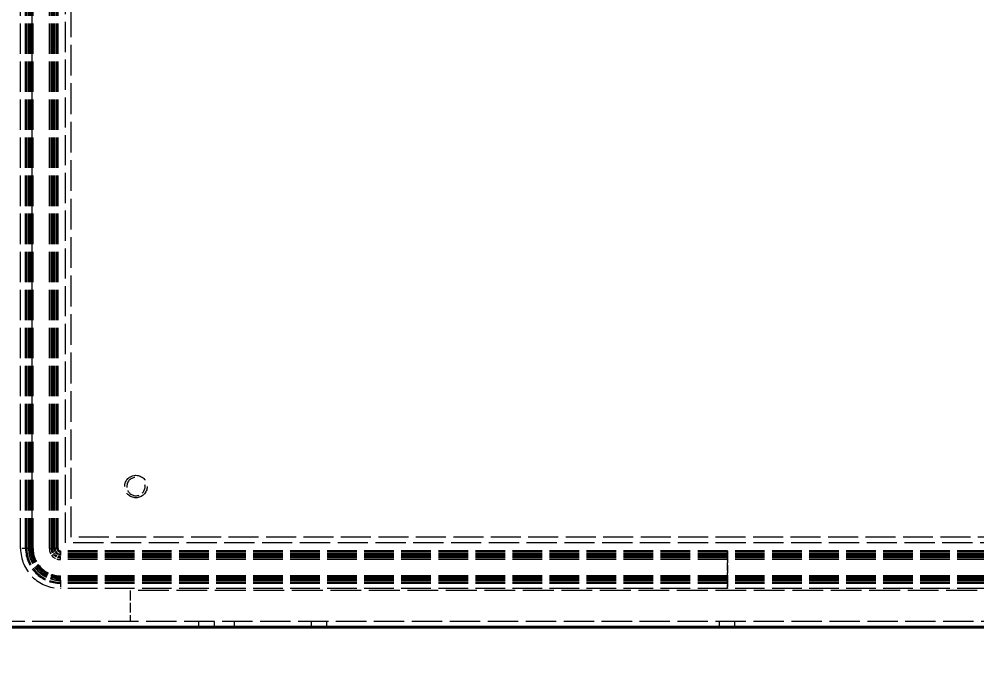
# Model space of a CAD drawing. Header units: millimetres. Extents: x 0 to 5945, y 0 to 4205.
# Drawn here: x 4640.9 to 4981.2, y 1734.5 to 1963.3 of the extents above; entities that cross this region are included whole.
import ezdxf

# ---------------------------------------------------------------- set-up
doc = ezdxf.new("R2010")
doc.units = ezdxf.units.MM
doc.header["$LTSCALE"] = 5
doc.linetypes.add('DASHED', pattern=[0.2067, 0.1654, -0.0413])
for name, color, linetype, lineweight in [('가려진 것(ISO)', 2, 'DASHED', 18), ('가려진 좁은 것(ISO)', 2, 'DASHED', 18), ('가시적인 것(ISO)', 3, 'Continuous', 40), ('치수(ISO)', 2, 'Continuous', 25)]:
    doc.layers.add(name, color=color, linetype=linetype, lineweight=lineweight)
doc.styles.add('치수 텍스트_PSTEK_POSCO', font='isocp.shx')
doc.dimstyles.new('치수_PSTEK_POSCO', dxfattribs={"dimscale": 5, "dimtxt": 3.5, "dimasz": 2.5, "dimexe": 2, "dimexo": 2.5, "dimgap": 1, "dimtad": 1, "dimrnd": 1e-08, "dimdsep": 46, "dimtxsty": '치수 텍스트_PSTEK_POSCO', "dimcen": 0.09, "dimdle": 10, "dimclrd": 7, "dimclre": 7, "dimclrt": 2, "dimadec": 1, "dimazin": 2, "dimtfac": 1, "dimtmove": 0, "dimatfit": 3, "dimfxl": 1, "dimtolj": 1, "dimlwd": -1, "dimlwe": -1, "dimarcsym": 0})

# ---------------------------------------------------------------- blocks, each defined once
blk = doc.blocks.new('*D55')
at = {"layer": 'Defpoints', "color": 0, "transparency": 16777216}
for p in [(4627.37, 1747.13), (5157.37, 1747.13), (4627.37, 1666.58)]:
    blk.add_point(p, dxfattribs=at)
at = {"layer": '치수(ISO)', "color": 7, "transparency": 16777216}
for p, q in [((4627.37, 1734.63), (4627.37, 1656.58)), ((5157.37, 1734.63), (5157.37, 1656.58)), ((5144.87, 1666.58), (4639.87, 1666.58))]:
    blk.add_line(p, q, dxfattribs=at)
for points in [[(4639.87, 1668.66), (4639.87, 1664.5), (4627.37, 1666.58)], [(5144.87, 1668.66), (5144.87, 1664.5), (5157.37, 1666.58)]]:
    blk.add_solid(points, dxfattribs=at)
at = {"layer": '치수(ISO)', "color": 2, "transparency": 16777216, "insert": (4876.62, 1680.33), "char_height": 17.5, "attachment_point": 4, "style": '치수 텍스트_PSTEK_POSCO'}
blk.add_mtext('\\A1;530', dxfattribs=at)

msp = doc.modelspace()

# ---------------------------------------------------------------- linework, layer by layer
at = {"layer": '가려진 것(ISO)', "ltscale": 13.087873}
for p, q in [((4641.374, 1775.126), (4641.374, 2289.126)), ((4643.171, 1775.126), (4643.171, 2289.126)), ((4643.574, 1775.126), (4643.574, 2289.126)), ((4644.21, 1775.126), (4644.21, 2289.126)), ((4644.34, 1775.126), (4644.34, 2289.126)), ((4644.766, 1775.126), (4644.766, 2289.126)), ((4645.176, 1775.126), (4645.176, 2289.126)), ((4645.374, 2289.126), (4645.374, 1775.126)), ((4645.827, 1775.126), (4645.827, 2289.126)), ((4651.611, 1775.126), (4651.611, 2289.126)), ((4652.263, 1775.126), (4652.263, 2289.126)), ((4652.673, 1775.126), (4652.673, 2289.126)), ((4653.228, 1775.126), (4653.228, 2289.126)), ((4654.268, 1775.126), (4654.268, 2289.126)), ((4654.719, 1775.126), (4654.719, 2289.126))]:
    msp.add_line(p, q, dxfattribs=at)
at = {"layer": '가려진 것(ISO)', "ltscale": 12.986021}
msp.add_line((4657.374, 1777.126), (4657.374, 2287.126), dxfattribs=at)
at = {"layer": '가려진 것(ISO)', "ltscale": 13.23239}
msp.add_line((4659.374, 1779.126), (4659.374, 2285.126), dxfattribs=at)
at = {"layer": '가려진 것(ISO)', "ltscale": 12.993296}
msp.add_line((5127.374, 1777.126), (4657.374, 1777.126), dxfattribs=at)
at = {"layer": '가려진 것(ISO)', "ltscale": 12.882715}
msp.add_line((5125.374, 1779.126), (4659.374, 1779.126), dxfattribs=at)
at = {"layer": '가려진 것(ISO)', "ltscale": 12.737193}
for p, q in [((4892.524, 1774.272), (4655.574, 1774.272)), ((4892.524, 1773.82), (4655.574, 1773.82)), ((5129.574, 1774.272), (4892.624, 1774.272)), ((5129.574, 1773.82), (4892.624, 1773.82)), ((4892.524, 1772.781), (4655.574, 1772.781)), ((4892.524, 1772.225), (4655.574, 1772.225)), ((4892.524, 1771.815), (4655.574, 1771.815)), ((4892.524, 1771.164), (4655.574, 1771.164)), ((5129.574, 1772.781), (4892.624, 1772.781)), ((5129.574, 1772.225), (4892.624, 1772.225)), ((5129.574, 1771.815), (4892.624, 1771.815)), ((5129.574, 1771.164), (4892.624, 1771.164)), ((4892.524, 1765.38), (4655.574, 1765.38)), ((4892.524, 1764.728), (4655.574, 1764.728)), ((4892.524, 1764.318), (4655.574, 1764.318)), ((4892.524, 1763.893), (4655.574, 1763.893)), ((4892.524, 1763.763), (4655.574, 1763.763)), ((4892.524, 1763.126), (4655.574, 1763.126)), ((5129.574, 1765.38), (4892.624, 1765.38)), ((5129.574, 1764.728), (4892.624, 1764.728)), ((5129.574, 1764.318), (4892.624, 1764.318)), ((5129.574, 1763.893), (4892.624, 1763.893)), ((5129.574, 1763.763), (4892.624, 1763.763)), ((5129.574, 1763.126), (4892.624, 1763.126)), ((4892.524, 1762.723), (4655.574, 1762.723)), ((4892.524, 1760.926), (4655.574, 1760.926)), ((5129.574, 1762.723), (4892.624, 1762.723)), ((5129.574, 1760.926), (4892.624, 1760.926))]:
    msp.add_line(p, q, dxfattribs=at)
at = {"layer": '가려진 것(ISO)', "ltscale": 0.393943}
for p, q in [((4892.524, 1774.272), (4892.524, 1773.82)), ((4892.624, 1773.82), (4892.624, 1774.272))]:
    msp.add_line(p, q, dxfattribs=at)
at = {"layer": '가려진 것(ISO)', "ltscale": 1.374343}
for p, q in [((4892.524, 1773.82), (4892.524, 1772.781)), ((4892.624, 1772.781), (4892.624, 1773.82)), ((4892.524, 1763.763), (4892.524, 1762.723)), ((4892.624, 1762.723), (4892.624, 1763.763))]:
    msp.add_line(p, q, dxfattribs=at)
at = {"layer": '가려진 것(ISO)', "ltscale": 3.43522}
for p, q in [((4892.524, 1763.763), (4892.524, 1772.781)), ((4892.624, 1772.781), (4892.624, 1763.763))]:
    msp.add_line(p, q, dxfattribs=at)
at = {"layer": '가려진 것(ISO)', "ltscale": 0.076088}
msp.add_line((4655.374, 1765.126), (4655.574, 1765.126), dxfattribs=at)
at = {"layer": '가려진 것(ISO)', "ltscale": 0.037994}
msp.add_line((4892.524, 1765.126), (4892.624, 1765.126), dxfattribs=at)
at = {"layer": '가려진 것(ISO)', "ltscale": 4.190233}
msp.add_line((4680.374, 1760.126), (4680.374, 1749.126), dxfattribs=at)
at = {"layer": '가려진 것(ISO)', "ltscale": 13.234077}
msp.add_line((5104.374, 1760.126), (4680.374, 1760.126), dxfattribs=at)
at = {"layer": '가려진 것(ISO)', "ltscale": 1.538518}
for p, q in [((4892.524, 1762.723), (4892.524, 1760.926)), ((4892.624, 1760.926), (4892.624, 1762.723))]:
    msp.add_line(p, q, dxfattribs=at)
at = {"layer": '가려진 것(ISO)', "ltscale": 13.050004}
msp.add_line((5155.374, 1749.126), (4629.374, 1749.126), dxfattribs=at)
at = {"layer": '가려진 것(ISO)', "ltscale": 0.761779}
for p, q in [((4704.624, 1749.126), (4704.624, 1747.126)), ((4710.124, 1749.126), (4710.124, 1747.126)), ((4717.374, 1747.126), (4717.374, 1749.126)), ((4744.624, 1749.126), (4744.624, 1747.126)), ((4750.124, 1749.126), (4750.124, 1747.126)), ((4889.624, 1749.126), (4889.624, 1747.126)), ((4895.124, 1749.126), (4895.124, 1747.126))]:
    msp.add_line(p, q, dxfattribs=at)
at = {"layer": '가려진 것(ISO)', "ltscale": 12.159042}
msp.add_circle((4682.374, 1797.126), 4, dxfattribs=at)
at = {"layer": '가려진 것(ISO)', "ltscale": 5.844857}
msp.add_arc((4682.374, 1797.126), 3.256, 100, 10, dxfattribs=at)
at = {"layer": '가려진 것(ISO)', "ltscale": 10.79115}
msp.add_arc((4655.574, 1775.126), 14.2, 180, 270, dxfattribs=at)
at = {"layer": '가려진 것(ISO)', "ltscale": 7.421606}
msp.add_arc((4655.574, 1775.126), 12.403, 180, 270, dxfattribs=at)
at = {"layer": '가려진 것(ISO)', "ltscale": 7.180437}
msp.add_arc((4655.574, 1775.126), 12, 180, 270, dxfattribs=at)
at = {"layer": '가려진 것(ISO)', "ltscale": 6.799633}
msp.add_arc((4655.574, 1775.126), 11.364, 180, 270, dxfattribs=at)
at = {"layer": '가려진 것(ISO)', "ltscale": 6.721831}
msp.add_arc((4655.574, 1775.126), 11.234, 180, 270, dxfattribs=at)
at = {"layer": '가려진 것(ISO)', "ltscale": 6.467324}
msp.add_arc((4655.574, 1775.126), 10.808, 180, 270, dxfattribs=at)
at = {"layer": '가려진 것(ISO)', "ltscale": 6.222021}
msp.add_arc((4655.574, 1775.126), 10.398, 180, 270, dxfattribs=at)
at = {"layer": '가려진 것(ISO)', "ltscale": 5.983681}
msp.add_arc((4655.374, 1775.126), 10, 180, 270, dxfattribs=at)
at = {"layer": '가려진 것(ISO)', "ltscale": 5.832059}
msp.add_arc((4655.574, 1775.126), 9.747, 180, 270, dxfattribs=at)
at = {"layer": '가려진 것(ISO)', "ltscale": 2.371017}
msp.add_arc((4655.574, 1775.126), 3.963, 180, 270, dxfattribs=at)
at = {"layer": '가려진 것(ISO)', "ltscale": 1.981055}
msp.add_arc((4655.574, 1775.126), 3.311, 180, 270, dxfattribs=at)
at = {"layer": '가려진 것(ISO)', "ltscale": 1.735752}
msp.add_arc((4655.574, 1775.126), 2.901, 180, 270, dxfattribs=at)
at = {"layer": '가려진 것(ISO)', "ltscale": 1.403444}
msp.add_arc((4655.574, 1775.126), 2.346, 180, 270, dxfattribs=at)
at = {"layer": '가려진 것(ISO)', "ltscale": 0.781471}
msp.add_arc((4655.574, 1775.126), 1.306, 180, 270, dxfattribs=at)
at = {"layer": '가려진 것(ISO)', "ltscale": 0.51127}
msp.add_arc((4655.574, 1775.126), 0.855, 180, 270, dxfattribs=at)
at = {"layer": '가려진 좁은 것(ISO)', "ltscale": 13.087873}
for p, q in [((4645.574, 1775.126), (4645.574, 2289.126)), ((4653.619, 1775.126), (4653.619, 2289.126))]:
    msp.add_line(p, q, dxfattribs=at)
at = {"layer": '가려진 좁은 것(ISO)', "ltscale": 1.538518}
for p, q in [((4643.171, 1775.126), (4641.374, 1775.126)), ((4655.574, 1762.723), (4655.574, 1760.926))]:
    msp.add_line(p, q, dxfattribs=at)
at = {"layer": '가려진 좁은 것(ISO)', "ltscale": 1.374343}
for p, q in [((4644.21, 1775.126), (4643.171, 1775.126)), ((4654.268, 1775.126), (4653.228, 1775.126)), ((4655.574, 1773.82), (4655.574, 1772.781)), ((4655.574, 1763.763), (4655.574, 1762.723))]:
    msp.add_line(p, q, dxfattribs=at)
at = {"layer": '가려진 좁은 것(ISO)', "ltscale": 0.086119}
for p, q in [((4644.34, 1775.126), (4644.21, 1775.126)), ((4655.574, 1763.893), (4655.574, 1763.763))]:
    msp.add_line(p, q, dxfattribs=at)
at = {"layer": '가려진 좁은 것(ISO)', "ltscale": 0.18933}
for p, q in [((4644.34, 1775.126), (4644.766, 1775.126)), ((4655.574, 1763.893), (4655.574, 1764.318))]:
    msp.add_line(p, q, dxfattribs=at)
at = {"layer": '가려진 좁은 것(ISO)', "ltscale": 0.795576}
for p, q in [((4644.766, 1775.126), (4645.176, 1775.126)), ((4652.263, 1775.126), (4652.673, 1775.126)), ((4655.574, 1771.815), (4655.574, 1772.225)), ((4655.574, 1764.318), (4655.574, 1764.728))]:
    msp.add_line(p, q, dxfattribs=at)
at = {"layer": '가려진 좁은 것(ISO)', "ltscale": 0.498717}
for p, q in [((4645.176, 1775.126), (4645.827, 1775.126)), ((4651.611, 1775.126), (4652.263, 1775.126)), ((4655.574, 1771.164), (4655.574, 1771.815)), ((4655.574, 1764.728), (4655.574, 1765.38))]:
    msp.add_line(p, q, dxfattribs=at)
at = {"layer": '가려진 좁은 것(ISO)', "ltscale": 0.393943}
for p, q in [((4654.719, 1775.126), (4654.268, 1775.126)), ((4655.574, 1774.272), (4655.574, 1773.82))]:
    msp.add_line(p, q, dxfattribs=at)
at = {"layer": '가려진 좁은 것(ISO)', "ltscale": 12.737193}
for p, q in [((4892.524, 1773.172), (4655.574, 1773.172)), ((5129.574, 1773.172), (4892.624, 1773.172)), ((4892.524, 1765.126), (4655.574, 1765.126)), ((5129.574, 1765.126), (4892.624, 1765.126))]:
    msp.add_line(p, q, dxfattribs=at)
at = {"layer": '가려진 좁은 것(ISO)', "ltscale": 5.983681}
msp.add_arc((4655.574, 1775.126), 10, 180, 270, dxfattribs=at)
at = {"layer": '가려진 좁은 것(ISO)', "ltscale": 1.169486}
msp.add_arc((4655.574, 1775.126), 1.955, 180, 270, dxfattribs=at)
at = {"layer": '가시적인 것(ISO)'}
msp.add_line((5157.374, 1747.126), (4627.374, 1747.126), dxfattribs=at)

# ---------------------------------------------------------------- dimensions: what is measured, and where the dimension line sits
at = {"layer": '치수(ISO)', "color": 7}
dim = msp.add_linear_dim(base=(4627.374, 1666.579), p1=(5157.374, 1747.126), p2=(4627.374, 1747.126), angle=180, dimstyle='치수_PSTEK_POSCO', override={"dimdec": 2, "dimtp": 0, "dimtm": 0, "dimtdec": 2, "dimtofl": 0, "dimatfit": 1}, dxfattribs=at)
dim.commit()
dim.dimension.update_dxf_attribs({"geometry": '*D55', "text_midpoint": (4892.374, 1666.579), "dimtype": 160})

doc.saveas('drawing.dxf')
